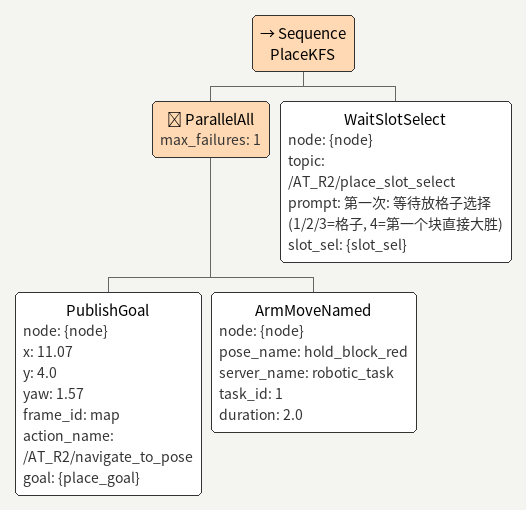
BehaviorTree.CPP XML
<Sequence name="PlaceKFS">

  <!-- 导航到放置准备点(P1) || 摆放置姿态, 两者都必须成功 -->
  <ParallelAll max_failures="1">
    <PublishGoal node="{node}" x="11.07" y="4.0" yaw="1.57" frame_id="map" action_name="/AT_R2/navigate_to_pose" goal="{place_goal}"/>
    <ArmMoveNamed node="{node}" pose_name="hold_block_red" server_name="robotic_task" task_id="1" duration="2.0"/>
  </ParallelAll>

  <!-- ================================================================
       B 段: 第一次等格子选择 -> 放【手上块】到所选格子
       (照 v5 case1/2/3 放块流程) -->
  <WaitSlotSelect node="{node}" topic="/AT_R2/place_slot_select" prompt="第一次: 等待放格子选择 (1/2/3=格子, 4=第一个块直接大胜)" slot_sel="{slot_sel}"/>

</Sequence>
